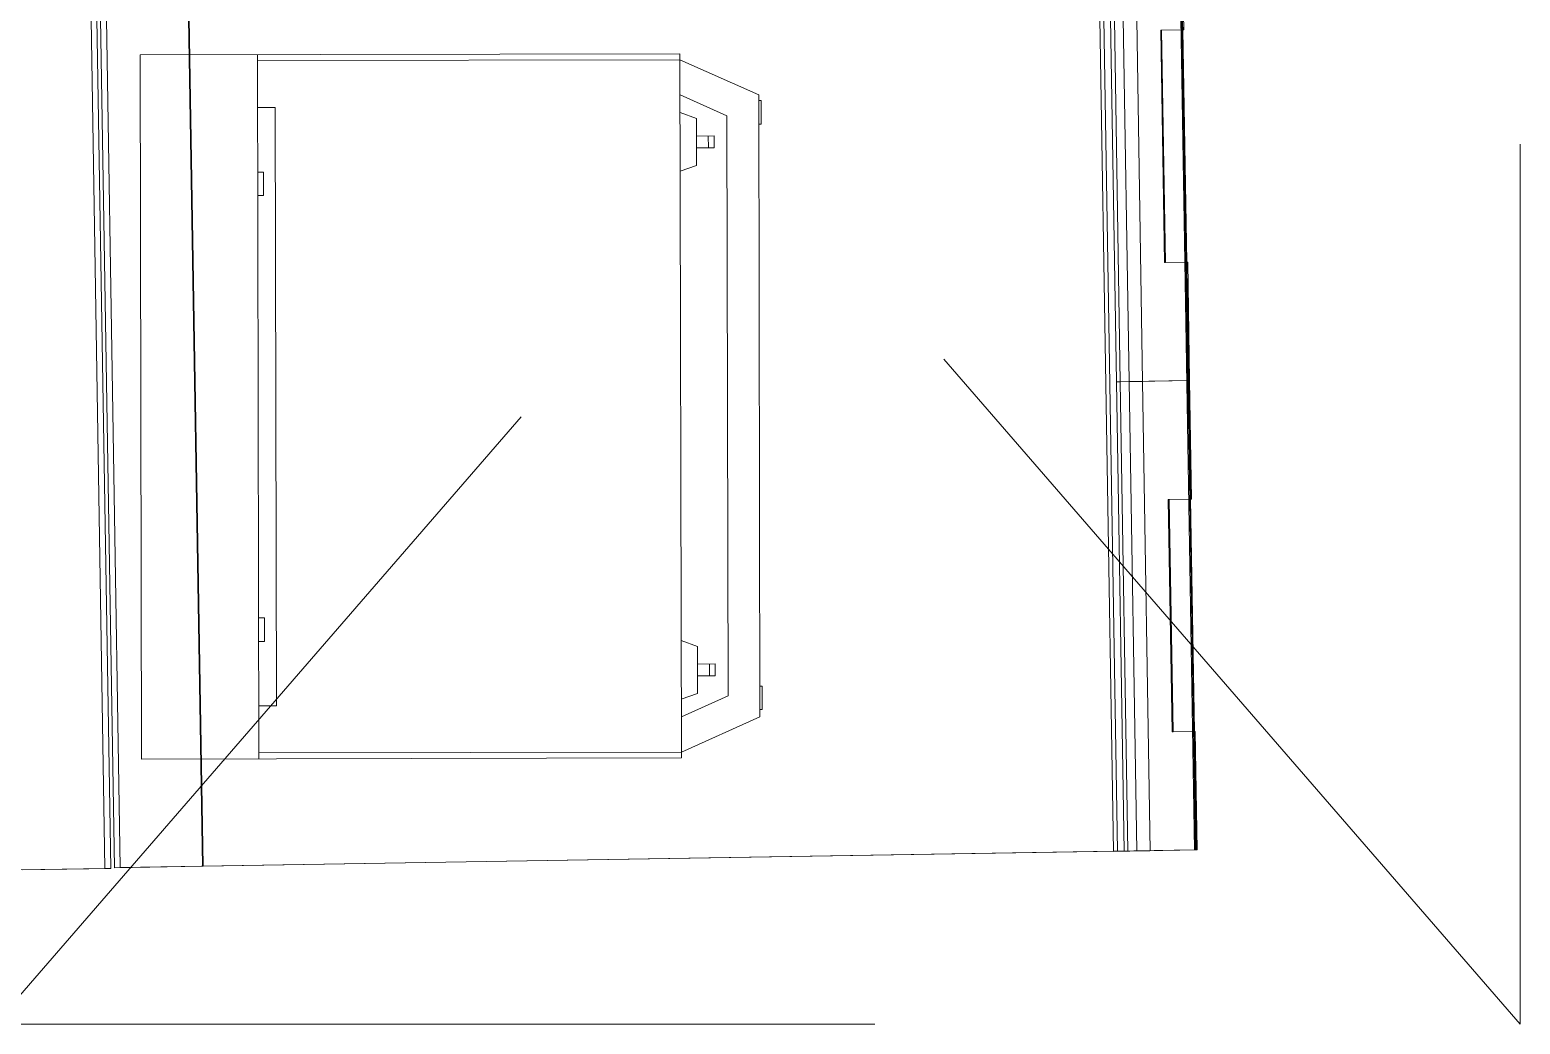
# Model space of a CAD drawing. Header units: millimetres. Extents: x -34838 to 729576, y -214038 to 121482.
# Drawn here: x 575816 to 577086, y -94148 to -93300 of the extents above; entities that cross this region are included whole.
import ezdxf

# ---------------------------------------------------------------- set-up
doc = ezdxf.new("R2010")
doc.units = ezdxf.units.MM
doc.header["$MEASUREMENT"] = 0
doc.linetypes.add('ШТРИХОВА 1_2', pattern=[1300, 750, -550])
doc.layers.add('0_Ном._пера__1', color=7, linetype='Continuous', lineweight=13)

msp = doc.modelspace()

# ---------------------------------------------------------------- linework, layer by layer
at = {"layer": '0_Ном._пера__1', "color": 7, "linetype": 'ШТРИХОВА 1_2', "lineweight": 13}
for p, q in [((577086.2, -94147.6), (575786.2, -92647.6)), ((577086.2, -92647.6), (575786.2, -94147.6)), ((577086.2, -94147.6), (577086.2, -92647.6)), ((575786.2, -94147.6), (577086.2, -94147.6))]:
    msp.add_line(p, q, dxfattribs=at)
at = {"layer": '0_Ном._пера__1', "color": 7, "linetype": 'Continuous', "lineweight": 13}
for p, q in [((576795.5, -93199.2), (576808.5, -93999.1)), ((576802.4, -93566.7), (576796.4, -93199.2)), ((576803.1, -93569.5), (576797, -93199.2)), ((576799.5, -93300.2), (576797.9, -93199.2)), ((576739.5, -94000.3), (576726.4, -93200.4)), ((576729.9, -93200.3), (576742.9, -94000.2)), ((576742.1, -93600.2), (576735.5, -93200.2)), ((576745.4, -93600.1), (576738.9, -93200.1)), ((576753, -93600), (576746.4, -93200)), ((576764.4, -93599.8), (576757.9, -93199.8)), ((575867, -93214.9), (575880.1, -94014.9)), ((575872, -93214.9), (575885.1, -94014.8)), ((575875, -93214.3), (575888.1, -94014.2)), ((575880.1, -93214.2), (575893.2, -94014.1)), ((575950, -93213), (575963.1, -94012.9)), ((575950.7, -93213), (575963.8, -94012.9)), ((576779.8, -93300.5), (576798.8, -93300.2)), ((576783, -93498.5), (576779.8, -93300.5)), ((576779.8, -93300.5), (576780.5, -93300.5)), ((576799.5, -93300.2), (576780.5, -93300.5)), ((576780.5, -93300.5), (576783.8, -93498.4)), ((576802, -93498.2), (576798.8, -93300.2)), ((576798.8, -93300.2), (576799.5, -93300.2)), ((576370.1, -93320.7), (575910.1, -93321.6)), ((575911.3, -93921.6), (575910.1, -93321.6)), ((576011.3, -93921.4), (576010.1, -93321.4)), ((576010.1, -93326.4), (576370.1, -93325.7)), ((576371.3, -93920.7), (576370.1, -93320.7)), ((576437.2, -93355.5), (576370.1, -93325.7)), ((576370.2, -93355.7), (576410.2, -93373.6)), ((576438.3, -93885.5), (576437.2, -93355.5)), ((576437.2, -93360.5), (576439.2, -93360.5)), ((576439.2, -93360.5), (576439.2, -93380.5)), ((576025.2, -93366.4), (576010.2, -93366.4)), ((576026.2, -93876.4), (576025.2, -93366.4)), ((576370.2, -93370.7), (576384.2, -93375.7)), ((576384.2, -93375.7), (576384.3, -93415.7)), ((576410.2, -93373.6), (576411.2, -93867.6)), ((576439.2, -93380.5), (576437.2, -93380.5)), ((576384.2, -93390.7), (576399.2, -93390.6)), ((576399.3, -93400.6), (576384.3, -93400.7)), ((576394.3, -93400.6), (576394.2, -93390.6)), ((576399.2, -93390.6), (576399.3, -93400.6)), ((576384.3, -93415.7), (576370.3, -93420.7)), ((576010.3, -93421.4), (576015.3, -93421.4)), ((576015.3, -93421.4), (576015.3, -93441.4)), ((576015.3, -93441.4), (576010.3, -93441.4)), ((576783, -93498.5), (576802, -93498.2)), ((576783.8, -93498.4), (576783, -93498.5)), ((576783.8, -93498.4), (576802, -93498.1)), ((576802.8, -93498.1), (576802, -93498.2)), ((576802, -93498.2), (576802.8, -93498.1)), ((576804.4, -93599.1), (576802.8, -93498.1)), ((576801.9, -93566.7), (576802.9, -93566.7)), ((576803.5, -93631.7), (576802.4, -93566.7)), ((576802.8, -93624.2), (576801.9, -93574.2)), ((576802.2, -93574.2), (576803, -93624.2)), ((576803.8, -93624.2), (576802.9, -93574.2)), ((576803.6, -93599.1), (576803.1, -93569.5)), ((576803.2, -93574.2), (576804, -93624.2)), ((576763.4, -93599.8), (576742.1, -93600.2)), ((576763.4, -93599.8), (576742.1, -93600.2)), ((576742.1, -93600.2), (576745.4, -93600.1)), ((576742.1, -93600.2), (576745.4, -93600.1)), ((576748.6, -94000.1), (576742.1, -93600.2)), ((576745.4, -93600.1), (576804.4, -93599.1)), ((576745.4, -93600.1), (576804.4, -93599.1)), ((576751.9, -94000), (576745.4, -93600.1)), ((576803.6, -93599.1), (576753, -93600)), ((576803.6, -93599.1), (576753, -93600)), ((576753, -93600), (576764, -93599.8)), ((576753, -93600), (576764, -93599.8)), ((576759.5, -93999.9), (576753, -93600)), ((576770.9, -93999.7), (576764.4, -93599.8)), ((576804.4, -93599.1), (576803.6, -93599.1)), ((576804.4, -93599.1), (576803.6, -93599.1)), ((576803.6, -93599.1), (576803.6, -93599.1)), ((576804.1, -93628.8), (576803.6, -93599.1)), ((576803.6, -93599.1), (576803.6, -93599.1)), ((576806.1, -93700.1), (576804.4, -93599.1)), ((576810.1, -93999.1), (576804.1, -93628.8)), ((576803, -93631.7), (576804, -93631.7)), ((576809.5, -93999.1), (576803.5, -93631.7)), ((576786.3, -93700.4), (576805.3, -93700.1)), ((576789.6, -93898.4), (576786.3, -93700.4)), ((576786.3, -93700.4), (576787.1, -93700.4)), ((576806.1, -93700.1), (576787.1, -93700.4)), ((576787.1, -93700.4), (576790.3, -93898.4)), ((576808.6, -93898.1), (576805.3, -93700.1)), ((576805.3, -93700.1), (576806.1, -93700.1)), ((576011.1, -93801.4), (576016.1, -93801.4)), ((576016.1, -93821.4), (576016.1, -93801.4)), ((576016.1, -93821.4), (576011.1, -93821.4)), ((576371.1, -93820.7), (576385.1, -93825.7)), ((576385.1, -93825.7), (576385.2, -93865.7)), ((576385.2, -93840.7), (576400.2, -93840.6)), ((576395.2, -93850.6), (576395.2, -93840.6)), ((576400.2, -93840.6), (576400.2, -93850.6)), ((576400.2, -93850.6), (576385.2, -93850.7)), ((576438.2, -93859.5), (576440.2, -93859.5)), ((576440.3, -93879.5), (576440.2, -93859.5)), ((576371.2, -93870.7), (576385.2, -93865.7)), ((576411.2, -93867.6), (576371.3, -93885.7)), ((576011.2, -93876.4), (576026.2, -93876.4)), ((576371.3, -93915.7), (576438.3, -93885.5)), ((576440.3, -93879.5), (576438.3, -93879.5)), ((576789.6, -93898.4), (576808.6, -93898.1)), ((576790.3, -93898.4), (576808.6, -93898.1)), ((576809.3, -93898.1), (576808.6, -93898.1)), ((576808.6, -93898.1), (576809.3, -93898.1)), ((576810.9, -93999.1), (576809.3, -93898.1)), ((576790.3, -93898.4), (576789.6, -93898.4)), ((576371.3, -93920.7), (575911.3, -93921.6)), ((576371.3, -93915.7), (576011.3, -93916.4)), ((575963.8, -94012.9), (576808.5, -93999.1)), ((576739.5, -94000.3), (576809.5, -93999.1)), ((576769.9, -93999.8), (576748.6, -94000.1)), ((576751.9, -94000), (576810.9, -93999.1)), ((576809.5, -93999.1), (576759.5, -93999.9)), ((576759.5, -93999.9), (576770.5, -93999.8)), ((576808.5, -93999.1), (576809.5, -93999.1)), ((576810.1, -93999.1), (576809.5, -93999.1)), ((576810.9, -93999.1), (576810.1, -93999.1)), ((576742.9, -94000.2), (575893.2, -94014.1)), ((576742.9, -94000.2), (576739.5, -94000.3)), ((576748.6, -94000.1), (576751.9, -94000)), ((575030.3, -94028.7), (575880.1, -94014.9)), ((575885.1, -94014.8), (575810.1, -94016)), ((575880.1, -94014.9), (575885.1, -94014.8)), ((575888.1, -94014.2), (575963.1, -94012.9)), ((575893.2, -94014.1), (575888.1, -94014.2)), ((575963.1, -94012.9), (575963.8, -94012.9))]:
    msp.add_line(p, q, dxfattribs=at)
for centre, major_axis, start_param, end_param in [((576802.1, -93574.2), (-0.12, 7.5), 0, 1.570883), ((576802.1, -93574.2), (-0.12, 7.5), 4.712476, 6.283185), ((576803.1, -93574.2), (-0.12, 7.5), 4.712476, 7.854069), ((576802.9, -93624.2), (0.12, -7.5), 4.712476, 6.283185), ((576802.9, -93624.2), (0.12, -7.5), 0, 1.570883), ((576803.9, -93624.2), (0.12, -7.5), 4.712476, 7.854068)]:
    msp.add_ellipse(centre, major_axis=major_axis, ratio=0.017452, start_param=start_param, end_param=end_param, dxfattribs=at)

doc.saveas('drawing.dxf')
